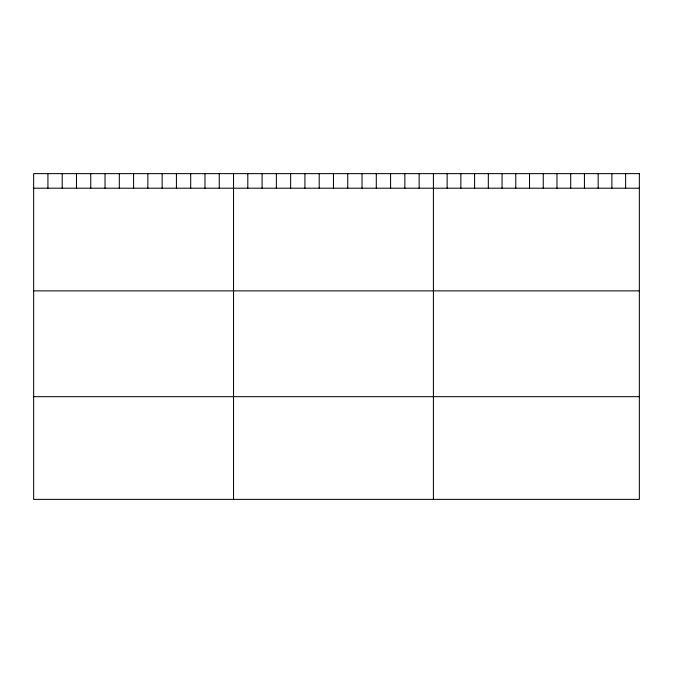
<?xml version="1.0" encoding="UTF-8"?>
<svg xmlns="http://www.w3.org/2000/svg" width="673" height="673" viewBox="0 0 673 673"><rect width="100%" height="100%" fill="white"/><g stroke="black" fill="none" stroke-linecap="round" stroke-linejoin="round"><path stroke-width="1.01" d="M33.65 188.196L639.35 188.196M33.65 290.879L639.35 290.879M33.65 396.675L639.35 396.675M625.621 173.634L625.621 188.196M611.892 173.634L611.892 188.196M598.162 173.634L598.162 188.196M584.433 173.634L584.433 188.196M570.704 173.634L570.704 188.196M556.975 173.634L556.975 188.196M543.246 173.634L543.246 188.196M529.516 173.634L529.516 188.196M515.787 173.634L515.787 188.196M502.058 173.634L502.058 188.196M488.329 173.634L488.329 188.196M474.6 173.634L474.6 188.196M460.87 173.634L460.87 188.196M447.141 173.634L447.141 188.196M433.412 173.634L433.412 499.366M419.136 173.634L419.136 188.196M404.86 173.634L404.86 188.196M390.584 173.634L390.584 188.196M376.3 173.634L376.3 188.196M362.024 173.634L362.024 188.196M347.748 173.634L347.748 188.196M333.471 173.634L333.471 188.196M319.195 173.634L319.195 188.196M304.919 173.634L304.919 188.196M290.643 173.634L290.643 188.196M276.359 173.634L276.359 188.196M262.083 173.634L262.083 188.196M247.807 173.634L247.807 188.196M233.531 173.634L233.531 499.366M219.255 173.634L219.255 188.196M204.979 173.634L204.979 188.196M190.703 173.634L190.703 188.196M176.419 173.634L176.419 188.196M162.143 173.634L162.143 188.196M147.867 173.634L147.867 188.196M133.591 173.634L133.591 188.196M119.314 173.634L119.314 188.196M105.038 173.634L105.038 188.196M90.762 173.634L90.762 188.196M76.478 173.634L76.478 188.196M62.202 173.634L62.202 188.196M47.926 173.634L47.926 188.196M639.35 173.634L33.65 173.634L33.65 499.366L639.35 499.366L639.35 173.634"/></g></svg>
